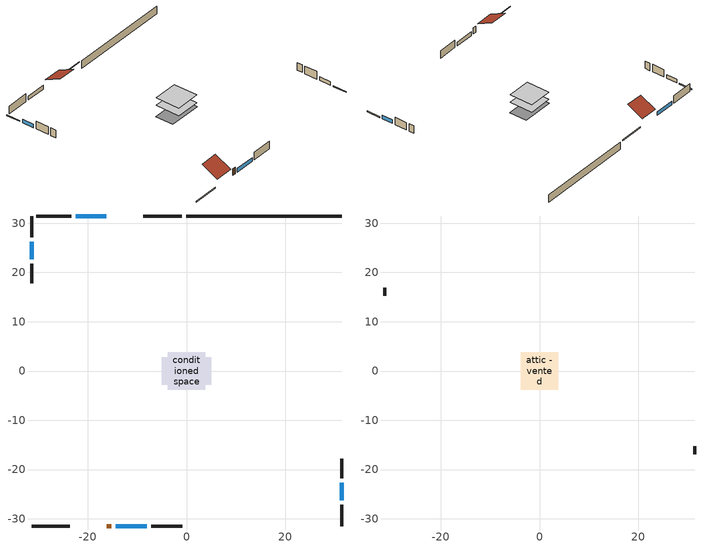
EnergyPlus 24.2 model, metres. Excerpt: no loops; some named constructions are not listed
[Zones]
conditioned space
 floor adiabatic (AdiabaticFloorConstruction): -3.78,-3.78 -3.78,3.78 3.78,3.78 3.78,-3.78 z0.3
 floor foundation (Slab1 construction): -5.06,-2.82 -5.06,2.82 5.06,2.82 5.06,-2.82 z-2.13
 wall outside (RimJoist1 construction): -0.97,31.47 -8.78,31.47 z0.3:0.61
 wall outside (RimJoist2 construction): 31.47,-31.47 31.47,-27.14 z0.3:0.61
 wall outside (RimJoist3 construction): -31.47,-31.47 -23.67,-31.47 z0.3:0.61
 wall outside (RimJoist4 construction): -31.47,31.47 -31.47,27.14 z0.3:0.61
 wall outside (AdiabaticWallConstruction 1): -16.16,-31.47 -15.25,-31.47 z0.3:2.34
 wall outside (AdiabaticWallConstruction): -16.28,31.47 -22.52,31.47 / -14.32,-31.47 -8.08,-31.47 z0.3:1.49; 31.47,-26.21 31.47,-22.66 / -31.47,26.21 -31.47,22.66 z0.3:1.46
 wall outside (Wall1 construction): -23.45,31.47 -30.54,31.47 z0.3:2.74
 wall outside (Wall2 construction): 31.47,-21.73 31.47,-17.79 z0.3:2.74
 wall outside (Wall3 construction): -7.15,-31.47 -0.82,-31.47 z0.3:2.74
 wall outside (Wall4 construction): -31.47,21.73 -31.47,17.79 z0.3:2.74
 wall foundation (FoundationWall1 construction): 31.47,31.47 -0.05,31.47 z-2.13:0.3
 window (WindowConstruction): -16.28,31.47 -22.52,31.47 z0.3:1.49
 window (WindowConstruction 1): 31.47,-26.21 31.47,-22.66 z0.3:1.46
 window (WindowConstruction 2): -14.32,-31.47 -8.08,-31.47 z0.3:1.49
 window (WindowConstruction 3): -31.47,26.21 -31.47,22.66 z0.3:1.46
 door (Door): -16.16,-31.47 -15.25,-31.47 z0.3:2.34
 ceiling adiabatic (AdiabaticFloorConstruction): 3.78,-3.78 3.78,3.78 -3.78,3.78 -3.78,-3.78 z0.3
attic - vented
 floor to conditioned space (Floor1 construction Reversed): -3.78,-3.78 -3.78,3.78 3.78,3.78 3.78,-3.78 z2.74
 wall outside (Wall5 construction): 31.47,-16.86 31.47,-15.24 z0.3:2.74
 wall outside (Wall6 construction): -31.47,16.86 -31.47,15.24 z0.3:2.74
 roof outside (Roof1 construction): -15.35,31.47,2.74 -15.35,26.42,5.27 -9.71,26.42,5.27 -9.71,31.47,2.74
 roof outside (Roof2 construction): -17.09,-31.47,2.74 -17.09,-26.42,5.27 -22.74,-26.42,5.27 -22.74,-31.47,2.74
[Material] Roughness=Rough; Thermal Absorptance=0.9
Name | Thickness {m} | Conductivity {W/m-K} | Density {kg/m3} | Specific Heat {J/kg-K} | Solar Absorptance | Visible Absorptance
ceiling loosefill ins | 0.0846667 | 0.0480833 | 16.02 | 1046.75 | 0.7 | 0.7
ceiling stud and cavity | 0.1397 | 0.0920385 | 65.682 | 1177.47 | 0.7 | 0.7
gypsum board | 0.0127 | 0.160291 | 801 | 837.4 | 0.6 | 0.6
[Construction]
Floor1 construction: ceiling loosefill ins, ceiling stud and cavity, gypsum board
[Schedule:Day:Interval]
cooling season schedule day; cooling season schedule day 2; cooling season schedule default day: No, 24:00, 0
cooling season schedule day 1: No, 24:00, 1
[Schedule:Week:Daily]
cooling season schedule Week Rule - Jan1-May26: cooling season schedule day, cooling season schedule day, cooling season schedule day, cooling season schedule day, cooling season schedule day, cooling season schedule day, cooling season schedule day, cooling season schedule default day, cooling season schedule default day, cooling season schedule default day, cooling season schedule default day, cooling season schedule default day
cooling season schedule Week Rule - May27-Jun2: cooling season schedule day, cooling season schedule day, cooling season schedule day, cooling season schedule day, cooling season schedule day, cooling season schedule day 1, cooling season schedule day 1, cooling season schedule default day, cooling season schedule default day, cooling season schedule default day, cooling season schedule default day, cooling season schedule default day
cooling season schedule Week Rule - Jun3-Sep29: cooling season schedule day 1, cooling season schedule day 1, cooling season schedule day 1, cooling season schedule day 1, cooling season schedule day 1, cooling season schedule day 1, cooling season schedule day 1, cooling season schedule default day, cooling season schedule default day, cooling season schedule default day, cooling season schedule default day, cooling season schedule default day
cooling season schedule Week Rule - Sep30-Oct6: cooling season schedule day 1, cooling season schedule day 2, cooling season schedule day 2, cooling season schedule day 2, cooling season schedule day 2, cooling season schedule day 2, cooling season schedule day 2, cooling season schedule default day, cooling season schedule default day, cooling season schedule default day, cooling season schedule default day, cooling season schedule default day
cooling season schedule Week Rule - Oct7-Dec31: cooling season schedule day 2, cooling season schedule day 2, cooling season schedule day 2, cooling season schedule day 2, cooling season schedule day 2, cooling season schedule day 2, cooling season schedule day 2, cooling season schedule default day, cooling season schedule default day, cooling season schedule default day, cooling season schedule default day, cooling season schedule default day
[Schedule:Year]
cooling season schedule: cooling season schedule Week Rule - Jan1-May26, 1, 1, 5, 26, cooling season schedule Week Rule - May27-Jun2, 5, 27, 6, 2, cooling season schedule Week Rule - Jun3-Sep29, 6, 3, 9, 29, cooling season schedule Week Rule - Sep30-Oct6, 9, 30, 10, 6, cooling season schedule Week Rule - Oct7-Dec31, 10, 7, 12, 31
